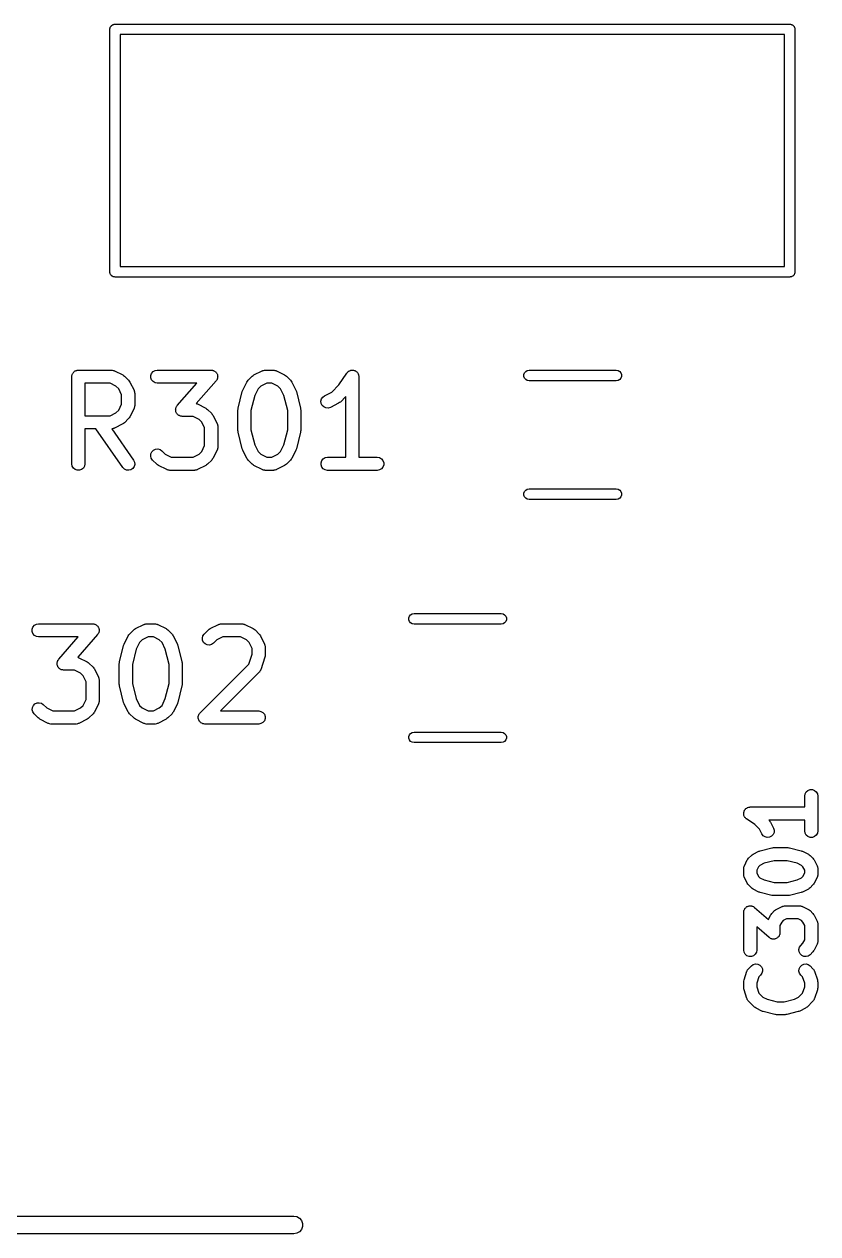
# Model space of a CAD drawing. Extents: x 142.1 to 238.7, y -137.2 to -60.7.
# Drawn here: x 222.35 to 231.45, y -74.71 to -60.84 of the extents above; entities that cross this region are included whole.
import ezdxf

# ---------------------------------------------------------------- set-up
doc = ezdxf.new("R2010")
doc.units = 0
doc.header["$MEASUREMENT"] = 0
doc.layers.add('BLACK', color=7, linetype='CONTINUOUS')

msp = doc.modelspace()

# ---------------------------------------------------------------- linework, layer by layer
at = {"layer": 'Black'}
for p, q in [((223.33, -60.9), (223.331, -60.8948)), ((223.33, -63.68), (223.33, -60.9)), ((223.331, -60.8896), (223.333, -60.8847)), ((223.331, -60.8948), (223.331, -60.8896)), ((223.333, -60.8847), (223.334, -60.8795)), ((223.334, -60.8795), (223.336, -60.8749)), ((223.336, -60.8749), (223.338, -60.87)), ((223.338, -60.87), (223.341, -60.866)), ((223.341, -60.866), (223.344, -60.8614)), ((223.344, -60.8614), (223.348, -60.8581)), ((223.348, -60.8581), (223.351, -60.854)), ((223.351, -60.854), (223.356, -60.8514)), ((223.356, -60.8514), (223.36, -60.848)), ((223.36, -60.848), (223.365, -60.8462)), ((223.365, -60.8462), (223.369, -60.8436)), ((223.369, -60.8436), (223.375, -60.8427)), ((223.375, -60.8427), (223.38, -60.8409)), ((223.38, -60.8409), (223.385, -60.8409)), ((223.385, -60.8409), (223.39, -60.84)), ((223.39, -60.84), (231.13, -60.84)), ((231.13, -60.84), (231.135, -60.8409)), ((231.135, -60.8409), (231.14, -60.8409)), ((231.14, -60.8409), (231.145, -60.8427)), ((231.145, -60.8427), (231.151, -60.8436)), ((231.151, -60.8436), (231.155, -60.8462)), ((231.155, -60.8462), (231.16, -60.848)), ((231.16, -60.848), (231.164, -60.8514)), ((231.164, -60.8514), (231.169, -60.854)), ((231.169, -60.854), (231.172, -60.8581)), ((231.172, -60.8581), (231.176, -60.8614)), ((231.176, -60.8614), (231.179, -60.866)), ((231.179, -60.866), (231.182, -60.87)), ((231.182, -60.87), (231.184, -60.8749)), ((231.184, -60.8749), (231.186, -60.8795)), ((231.186, -60.8795), (231.187, -60.8847)), ((231.187, -60.8847), (231.189, -60.8896)), ((231.189, -60.8896), (231.189, -60.8948)), ((231.189, -60.8948), (231.19, -60.9)), ((231.19, -60.9), (231.19, -63.68)), ((223.45, -60.96), (223.45, -63.62)), ((231.07, -60.96), (223.45, -60.96)), ((231.07, -63.62), (231.07, -60.96)), ((223.331, -63.6852), (223.33, -63.68)), ((223.45, -63.62), (231.07, -63.62)), ((231.19, -63.68), (231.189, -63.6852)), ((223.331, -63.6904), (223.331, -63.6852)), ((223.333, -63.6953), (223.331, -63.6904)), ((223.334, -63.7005), (223.333, -63.6953)), ((223.336, -63.7051), (223.334, -63.7005)), ((223.338, -63.71), (223.336, -63.7051)), ((223.341, -63.714), (223.338, -63.71)), ((223.344, -63.7186), (223.341, -63.714)), ((223.348, -63.7219), (223.344, -63.7186)), ((223.351, -63.726), (223.348, -63.7219)), ((223.356, -63.7286), (223.351, -63.726)), ((223.36, -63.732), (223.356, -63.7286)), ((223.365, -63.7338), (223.36, -63.732)), ((223.369, -63.7364), (223.365, -63.7338)), ((223.375, -63.7373), (223.369, -63.7364)), ((223.38, -63.7391), (223.375, -63.7373)), ((223.385, -63.7391), (223.38, -63.7391)), ((223.39, -63.74), (223.385, -63.7391)), ((231.13, -63.74), (223.39, -63.74)), ((231.135, -63.7391), (231.13, -63.74)), ((231.14, -63.7391), (231.135, -63.7391)), ((231.145, -63.7373), (231.14, -63.7391)), ((231.151, -63.7364), (231.145, -63.7373)), ((231.155, -63.7338), (231.151, -63.7364)), ((231.16, -63.732), (231.155, -63.7338)), ((231.164, -63.7286), (231.16, -63.732)), ((231.169, -63.726), (231.164, -63.7286)), ((231.172, -63.7219), (231.169, -63.726)), ((231.176, -63.7186), (231.172, -63.7219)), ((231.179, -63.714), (231.176, -63.7186)), ((231.182, -63.71), (231.179, -63.714)), ((231.184, -63.7051), (231.182, -63.71)), ((231.186, -63.7005), (231.184, -63.7051)), ((231.187, -63.6953), (231.186, -63.7005)), ((231.189, -63.6904), (231.187, -63.6953)), ((231.189, -63.6852), (231.189, -63.6904)), ((222.895, -64.8824), (222.896, -64.8759)), ((222.895, -65.8824), (222.895, -64.8824)), ((222.896, -64.8694), (222.898, -64.8632)), ((222.896, -64.8759), (222.896, -64.8694)), ((222.898, -64.8632), (222.899, -64.8567)), ((222.899, -64.8567), (222.902, -64.851)), ((222.902, -64.851), (222.905, -64.8449)), ((222.905, -64.8449), (222.909, -64.8399)), ((222.909, -64.8399), (222.912, -64.8342)), ((222.912, -64.8342), (222.917, -64.83)), ((222.917, -64.83), (222.921, -64.8249)), ((222.921, -64.8249), (222.927, -64.8216)), ((222.927, -64.8216), (222.932, -64.8174)), ((222.932, -64.8174), (222.938, -64.8152)), ((222.938, -64.8152), (222.944, -64.8119)), ((222.944, -64.8119), (222.95, -64.8108)), ((222.95, -64.8108), (222.956, -64.8085)), ((222.956, -64.8085), (222.963, -64.8085)), ((222.963, -64.8085), (222.97, -64.8074)), ((222.97, -64.8074), (223.35, -64.8074)), ((223.35, -64.8074), (223.355, -64.8081)), ((223.355, -64.8081), (223.359, -64.8079)), ((223.359, -64.8079), (223.367, -64.8104)), ((223.367, -64.8104), (223.376, -64.8119)), ((223.376, -64.8119), (223.38, -64.8141)), ((223.38, -64.8141), (223.384, -64.8153)), ((223.384, -64.8153), (223.479, -64.8629)), ((223.479, -64.8629), (223.489, -64.8701)), ((223.489, -64.8701), (223.499, -64.877)), ((223.499, -64.877), (223.546, -64.9246)), ((223.546, -64.9246), (223.553, -64.9344)), ((223.8, -64.8694), (223.809, -64.8449)), ((223.8, -64.8954), (223.8, -64.8694)), ((223.809, -64.9199), (223.8, -64.8954)), ((223.809, -64.8449), (223.826, -64.8249)), ((223.826, -64.9398), (223.809, -64.9199)), ((223.826, -64.8249), (223.849, -64.8119)), ((223.849, -64.8119), (223.874, -64.8074)), ((223.874, -64.8074), (224.493, -64.8074)), ((224.493, -64.8074), (224.501, -64.8087)), ((224.501, -64.8087), (224.508, -64.8088)), ((224.508, -64.8088), (224.513, -64.8109)), ((224.513, -64.8109), (224.519, -64.8119)), ((224.519, -64.8119), (224.525, -64.8156)), ((224.525, -64.8156), (224.532, -64.8182)), ((224.532, -64.8182), (224.537, -64.822)), ((224.537, -64.822), (224.542, -64.8249)), ((224.542, -64.8249), (224.546, -64.8305)), ((224.546, -64.8305), (224.552, -64.8354)), ((224.554, -64.9255), (224.55, -64.9318)), ((224.552, -64.8354), (224.555, -64.8404)), ((224.558, -64.9199), (224.554, -64.9255)), ((224.555, -64.8404), (224.558, -64.8449)), ((224.558, -64.8449), (224.561, -64.8518)), ((224.56, -64.9144), (224.558, -64.9199)), ((224.563, -64.9095), (224.56, -64.9144)), ((224.561, -64.8518), (224.564, -64.8582)), ((224.565, -64.9023), (224.563, -64.9095)), ((224.564, -64.8582), (224.565, -64.8639)), ((224.565, -64.8639), (224.567, -64.8694)), ((224.567, -64.8954), (224.565, -64.9023)), ((224.567, -64.8694), (224.567, -64.8767)), ((224.567, -64.8767), (224.568, -64.8839)), ((224.568, -64.8839), (224.567, -64.8896)), ((224.567, -64.8896), (224.567, -64.8954)), ((224.91, -64.9344), (224.916, -64.9246)), ((224.916, -64.9246), (224.964, -64.877)), ((224.964, -64.877), (224.974, -64.8701)), ((224.974, -64.8701), (224.984, -64.8629)), ((224.984, -64.8629), (225.079, -64.8153)), ((225.079, -64.8153), (225.083, -64.8141)), ((225.083, -64.8141), (225.087, -64.8119)), ((225.087, -64.8119), (225.095, -64.8104)), ((225.095, -64.8104), (225.104, -64.8079)), ((225.104, -64.8079), (225.108, -64.8081)), ((225.108, -64.8081), (225.112, -64.8074)), ((225.112, -64.8074), (225.208, -64.8074)), ((225.208, -64.8074), (225.212, -64.8081)), ((225.212, -64.8081), (225.216, -64.8079)), ((225.216, -64.8079), (225.225, -64.8104)), ((225.225, -64.8104), (225.233, -64.8119)), ((225.233, -64.8119), (225.237, -64.8141)), ((225.237, -64.8141), (225.241, -64.8153)), ((225.241, -64.8153), (225.336, -64.8629)), ((225.336, -64.8629), (225.346, -64.8701)), ((225.346, -64.8701), (225.356, -64.877)), ((225.356, -64.877), (225.404, -64.9246)), ((225.404, -64.9246), (225.41, -64.9344)), ((225.959, -64.9775), (226.05, -64.8408)), ((226.05, -64.8408), (226.053, -64.8378)), ((226.053, -64.8378), (226.055, -64.8342)), ((226.055, -64.8342), (226.062, -64.8284)), ((226.062, -64.8284), (226.068, -64.8219)), ((226.068, -64.8219), (226.072, -64.8201)), ((226.072, -64.8201), (226.075, -64.8174)), ((226.075, -64.8174), (226.083, -64.8144)), ((226.083, -64.8144), (226.091, -64.8104)), ((226.091, -64.8104), (226.095, -64.8099)), ((226.095, -64.8099), (226.099, -64.8085)), ((226.099, -64.8085), (226.108, -64.8085)), ((226.108, -64.8085), (226.117, -64.8075)), ((226.117, -64.8075), (226.121, -64.8085)), ((226.121, -64.8085), (226.125, -64.8085)), ((226.125, -64.8085), (226.134, -64.8116)), ((226.134, -64.8116), (226.143, -64.8137)), ((226.143, -64.8137), (226.146, -64.816)), ((226.146, -64.816), (226.15, -64.8174)), ((226.15, -64.8174), (226.157, -64.8232)), ((226.157, -64.8232), (226.164, -64.8281)), ((226.164, -64.8281), (226.167, -64.8315)), ((226.167, -64.8315), (226.17, -64.8342)), ((226.17, -64.8342), (226.174, -64.8419)), ((226.174, -64.8419), (226.18, -64.8491)), ((226.18, -64.8491), (226.181, -64.8531)), ((226.181, -64.8531), (226.183, -64.8567)), ((226.183, -64.8567), (226.184, -64.8655)), ((226.184, -64.8655), (226.187, -64.8741)), ((226.187, -64.8741), (226.187, -64.8783)), ((226.187, -64.8783), (226.187, -64.8824)), ((226.187, -64.8824), (226.187, -65.8074)), ((228.081, -64.8596), (228.088, -64.84)), ((228.081, -64.8804), (228.081, -64.8596)), ((228.088, -64.9), (228.081, -64.8804)), ((228.088, -64.84), (228.101, -64.824)), ((228.101, -64.916), (228.088, -64.9)), ((228.101, -64.824), (228.119, -64.8136)), ((228.119, -64.9264), (228.101, -64.916)), ((228.119, -64.8136), (228.14, -64.81)), ((228.14, -64.93), (228.119, -64.9264)), ((228.14, -64.81), (229.14, -64.81)), ((229.14, -64.93), (228.14, -64.93)), ((229.14, -64.81), (229.161, -64.8136)), ((229.161, -64.9264), (229.14, -64.93)), ((229.161, -64.8136), (229.179, -64.824)), ((229.179, -64.916), (229.161, -64.9264)), ((229.179, -64.824), (229.192, -64.84)), ((229.192, -64.9), (229.179, -64.916)), ((229.192, -64.84), (229.199, -64.8596)), ((229.199, -64.8804), (229.192, -64.9)), ((229.199, -64.8596), (229.199, -64.8804)), ((223.045, -64.9574), (223.045, -65.3312)), ((223.333, -64.9574), (223.045, -64.9574)), ((223.401, -64.9916), (223.333, -64.9574)), ((223.432, -65.022), (223.401, -64.9916)), ((223.466, -65.0906), (223.432, -65.022)), ((223.553, -64.9344), (223.56, -64.9441)), ((223.56, -64.9441), (223.608, -65.0393)), ((223.608, -65.0393), (223.609, -65.0435)), ((223.609, -65.0435), (223.611, -65.0472)), ((223.611, -65.0472), (223.613, -65.0559)), ((223.613, -65.0559), (223.615, -65.0643)), ((223.615, -65.0643), (223.615, -65.0686)), ((223.615, -65.0686), (223.616, -65.0729)), ((223.849, -64.9529), (223.826, -64.9398)), ((223.874, -64.9574), (223.849, -64.9529)), ((224.328, -64.9574), (223.874, -64.9574)), ((224.104, -65.2139), (224.328, -64.9574)), ((224.55, -64.9318), (224.322, -65.1918)), ((224.802, -65.2451), (224.849, -65.0547)), ((224.849, -65.0547), (224.852, -65.0472)), ((224.852, -65.0472), (224.855, -65.0393)), ((224.855, -65.0393), (224.902, -64.9441)), ((224.902, -64.9441), (224.91, -64.9344)), ((225.031, -65.022), (224.993, -65.099)), ((225.062, -64.9916), (225.031, -65.022)), ((225.13, -64.9574), (225.062, -64.9916)), ((225.19, -64.9574), (225.13, -64.9574)), ((225.258, -64.9916), (225.19, -64.9574)), ((225.289, -65.022), (225.258, -64.9916)), ((225.327, -65.099), (225.289, -65.022)), ((225.41, -64.9344), (225.418, -64.9441)), ((225.418, -64.9441), (225.465, -65.0393)), ((225.465, -65.0393), (225.468, -65.0472)), ((225.468, -65.0472), (225.471, -65.0547)), ((225.471, -65.0547), (225.518, -65.2451)), ((225.793, -65.101), (225.877, -65.0588)), ((225.877, -65.0588), (225.959, -64.9775)), ((223.432, -65.2665), (223.466, -65.198)), ((223.466, -65.198), (223.466, -65.0906)), ((223.616, -65.0729), (223.616, -65.2157)), ((224.322, -65.1918), (224.329, -65.1929)), ((224.329, -65.1929), (224.332, -65.195)), ((224.332, -65.195), (224.336, -65.1963)), ((224.336, -65.1963), (224.432, -65.2439)), ((224.993, -65.099), (224.949, -65.2726)), ((225.371, -65.2726), (225.327, -65.099)), ((225.752, -65.1636), (225.758, -65.1383)), ((225.755, -65.1895), (225.752, -65.1636)), ((225.766, -65.2128), (225.755, -65.1895)), ((225.758, -65.1383), (225.772, -65.1165)), ((225.772, -65.1165), (225.793, -65.101)), ((225.955, -65.1876), (225.86, -65.2352)), ((225.965, -65.1804), (225.955, -65.1876)), ((225.975, -65.1735), (225.965, -65.1804)), ((226.037, -65.1111), (225.975, -65.1735)), ((226.037, -65.8074), (226.037, -65.1111)), ((223.045, -65.3312), (223.333, -65.3312)), ((223.333, -65.3312), (223.401, -65.2969)), ((223.401, -65.2969), (223.432, -65.2665)), ((223.56, -65.3445), (223.553, -65.3542)), ((223.608, -65.2493), (223.56, -65.3445)), ((223.609, -65.2451), (223.608, -65.2493)), ((223.611, -65.2414), (223.609, -65.2451)), ((223.613, -65.2327), (223.611, -65.2414)), ((223.615, -65.2243), (223.613, -65.2327)), ((223.616, -65.2157), (223.615, -65.22)), ((223.615, -65.22), (223.615, -65.2243)), ((224.085, -65.2618), (224.086, -65.2561)), ((224.086, -65.269), (224.085, -65.2618)), ((224.086, -65.2503), (224.089, -65.2434)), ((224.086, -65.2561), (224.086, -65.2503)), ((224.086, -65.2764), (224.086, -65.269)), ((224.088, -65.2818), (224.086, -65.2764)), ((224.089, -65.2875), (224.088, -65.2818)), ((224.089, -65.2434), (224.09, -65.2362)), ((224.093, -65.2939), (224.089, -65.2875)), ((224.09, -65.2362), (224.093, -65.2313)), ((224.093, -65.2313), (224.095, -65.2258)), ((224.095, -65.3008), (224.093, -65.2939)), ((224.095, -65.2258), (224.1, -65.2202)), ((224.099, -65.3053), (224.095, -65.3008)), ((224.102, -65.3103), (224.099, -65.3053)), ((224.1, -65.2202), (224.104, -65.2139)), ((224.107, -65.3152), (224.102, -65.3103)), ((224.112, -65.3208), (224.107, -65.3152)), ((224.117, -65.3237), (224.112, -65.3208)), ((224.121, -65.3275), (224.117, -65.3237)), ((224.128, -65.3301), (224.121, -65.3275)), ((224.134, -65.3338), (224.128, -65.3301)), ((224.14, -65.3348), (224.134, -65.3338)), ((224.145, -65.3369), (224.14, -65.3348)), ((224.153, -65.3371), (224.145, -65.3369)), ((224.16, -65.3383), (224.153, -65.3371)), ((224.285, -65.3383), (224.16, -65.3383)), ((224.354, -65.3726), (224.285, -65.3383)), ((224.432, -65.2439), (224.441, -65.251)), ((224.441, -65.251), (224.451, -65.2579)), ((224.451, -65.2579), (224.499, -65.3055)), ((224.499, -65.3055), (224.506, -65.3154)), ((224.506, -65.3154), (224.513, -65.325)), ((224.513, -65.325), (224.56, -65.4203)), ((224.799, -65.2633), (224.801, -65.2543)), ((224.799, -65.5014), (224.799, -65.2633)), ((224.801, -65.2543), (224.802, -65.2451)), ((224.949, -65.2726), (224.949, -65.4922)), ((225.371, -65.4922), (225.371, -65.2726)), ((225.518, -65.2451), (225.519, -65.2543)), ((225.519, -65.2543), (225.521, -65.2633)), ((225.521, -65.2633), (225.521, -65.5014)), ((225.785, -65.2307), (225.766, -65.2128)), ((225.809, -65.241), (225.785, -65.2307)), ((225.835, -65.2426), (225.809, -65.241)), ((225.86, -65.2352), (225.835, -65.2426)), ((223.169, -65.4812), (223.045, -65.4812)), ((223.045, -65.4812), (223.045, -65.8824)), ((223.48, -65.9254), (223.169, -65.4812)), ((223.355, -65.4804), (223.352, -65.481)), ((223.352, -65.481), (223.602, -65.8394)), ((223.359, -65.4807), (223.355, -65.4804)), ((223.367, -65.4782), (223.359, -65.4807)), ((223.376, -65.4767), (223.367, -65.4782)), ((223.38, -65.4745), (223.376, -65.4767)), ((223.384, -65.4733), (223.38, -65.4745)), ((223.479, -65.4257), (223.384, -65.4733)), ((223.489, -65.4185), (223.479, -65.4257)), ((223.499, -65.4116), (223.489, -65.4185)), ((223.546, -65.364), (223.499, -65.4116)), ((223.553, -65.3542), (223.546, -65.364)), ((224.384, -65.403), (224.354, -65.3726)), ((224.418, -65.4715), (224.384, -65.403)), ((224.418, -65.6742), (224.418, -65.4715)), ((224.56, -65.4203), (224.562, -65.4244)), ((224.562, -65.4244), (224.564, -65.4282)), ((224.564, -65.4282), (224.565, -65.4368)), ((224.565, -65.4368), (224.568, -65.4452)), ((224.568, -65.4452), (224.568, -65.4496)), ((224.568, -65.4496), (224.568, -65.4538)), ((224.568, -65.4538), (224.568, -65.6919)), ((224.801, -65.5105), (224.799, -65.5014)), ((224.802, -65.5196), (224.801, -65.5105)), ((224.849, -65.7101), (224.802, -65.5196)), ((224.949, -65.4922), (224.993, -65.6657)), ((225.327, -65.6657), (225.371, -65.4922)), ((225.518, -65.5196), (225.471, -65.7101)), ((225.519, -65.5105), (225.518, -65.5196)), ((225.521, -65.5014), (225.519, -65.5105)), ((223.802, -65.7677), (223.813, -65.7441)), ((223.813, -65.7441), (223.831, -65.7257)), ((223.831, -65.7257), (223.855, -65.7147)), ((223.855, -65.7147), (223.881, -65.7124)), ((223.881, -65.7124), (223.906, -65.7192)), ((223.906, -65.7192), (223.927, -65.7341)), ((223.927, -65.7341), (223.966, -65.7731)), ((224.354, -65.7731), (224.384, -65.7427)), ((224.384, -65.7427), (224.418, -65.6742)), ((224.56, -65.7254), (224.513, -65.8207)), ((224.562, -65.7213), (224.56, -65.7254)), ((224.564, -65.7176), (224.562, -65.7213)), ((224.565, -65.7089), (224.564, -65.7176)), ((224.568, -65.7005), (224.565, -65.7089)), ((224.568, -65.6919), (224.568, -65.6962)), ((224.568, -65.6962), (224.568, -65.7005)), ((224.852, -65.7176), (224.849, -65.7101)), ((224.855, -65.7254), (224.852, -65.7176)), ((224.902, -65.8207), (224.855, -65.7254)), ((224.993, -65.6657), (225.031, -65.7427)), ((225.031, -65.7427), (225.062, -65.7731)), ((225.258, -65.7731), (225.289, -65.7427)), ((225.289, -65.7427), (225.327, -65.6657)), ((225.465, -65.7254), (225.418, -65.8207)), ((225.468, -65.7176), (225.465, -65.7254)), ((225.471, -65.7101), (225.468, -65.7176)), ((222.899, -65.908), (222.895, -65.8824)), ((223.045, -65.8824), (223.04, -65.908)), ((223.602, -65.8394), (223.613, -65.863)), ((223.616, -65.8889), (223.609, -65.9141)), ((223.613, -65.863), (223.616, -65.8889)), ((223.8, -65.7937), (223.802, -65.7677)), ((223.806, -65.8188), (223.8, -65.7937)), ((223.821, -65.8402), (223.806, -65.8188)), ((223.869, -65.8878), (223.821, -65.8402)), ((223.879, -65.8947), (223.869, -65.8878)), ((223.888, -65.9018), (223.879, -65.8947)), ((223.984, -65.9495), (223.888, -65.9018)), ((223.966, -65.7731), (224.035, -65.8074)), ((224.035, -65.8074), (224.285, -65.8074)), ((224.285, -65.8074), (224.354, -65.7731)), ((224.432, -65.9018), (224.336, -65.9495)), ((224.441, -65.8947), (224.432, -65.9018)), ((224.451, -65.8878), (224.441, -65.8947)), ((224.499, -65.8402), (224.451, -65.8878)), ((224.506, -65.8303), (224.499, -65.8402)), ((224.513, -65.8207), (224.506, -65.8303)), ((224.91, -65.8303), (224.902, -65.8207)), ((224.916, -65.8402), (224.91, -65.8303)), ((224.964, -65.8878), (224.916, -65.8402)), ((224.974, -65.8947), (224.964, -65.8878)), ((224.984, -65.9018), (224.974, -65.8947)), ((225.079, -65.9495), (224.984, -65.9018)), ((225.062, -65.7731), (225.13, -65.8074)), ((225.13, -65.8074), (225.19, -65.8074)), ((225.19, -65.8074), (225.258, -65.7731)), ((225.336, -65.9018), (225.241, -65.9495)), ((225.346, -65.8947), (225.336, -65.9018)), ((225.356, -65.8878), (225.346, -65.8947)), ((225.404, -65.8402), (225.356, -65.8878)), ((225.41, -65.8303), (225.404, -65.8402)), ((225.418, -65.8207), (225.41, -65.8303)), ((225.753, -65.8694), (225.762, -65.8449)), ((225.753, -65.8954), (225.753, -65.8694)), ((225.762, -65.9199), (225.753, -65.8954)), ((225.762, -65.8449), (225.778, -65.8249)), ((225.778, -65.8249), (225.801, -65.8119)), ((225.801, -65.8119), (225.827, -65.8074)), ((225.827, -65.8074), (226.037, -65.8074)), ((226.187, -65.8074), (226.398, -65.8074)), ((226.398, -65.8074), (226.424, -65.8119)), ((226.424, -65.8119), (226.446, -65.8249)), ((226.446, -65.8249), (226.463, -65.8449)), ((226.463, -65.8449), (226.472, -65.8694)), ((226.472, -65.8954), (226.463, -65.9199)), ((226.472, -65.8694), (226.472, -65.8954)), ((222.912, -65.9306), (222.899, -65.908)), ((222.932, -65.9473), (222.912, -65.9306)), ((222.956, -65.9562), (222.932, -65.9473)), ((222.983, -65.9562), (222.956, -65.9562)), ((223.007, -65.9473), (222.983, -65.9562)), ((223.027, -65.9306), (223.007, -65.9473)), ((223.04, -65.908), (223.027, -65.9306)), ((223.498, -65.9438), (223.48, -65.9254)), ((223.522, -65.9548), (223.498, -65.9438)), ((223.547, -65.9571), (223.522, -65.9548)), ((223.573, -65.9504), (223.547, -65.9571)), ((223.594, -65.9354), (223.573, -65.9504)), ((223.609, -65.9141), (223.594, -65.9354)), ((223.988, -65.9507), (223.984, -65.9495)), ((223.991, -65.9529), (223.988, -65.9507)), ((224, -65.9544), (223.991, -65.9529)), ((224.009, -65.9569), (224, -65.9544)), ((224.013, -65.9566), (224.009, -65.9569)), ((224.017, -65.9574), (224.013, -65.9566)), ((224.303, -65.9574), (224.017, -65.9574)), ((224.307, -65.9566), (224.303, -65.9574)), ((224.311, -65.9569), (224.307, -65.9566)), ((224.32, -65.9544), (224.311, -65.9569)), ((224.329, -65.9529), (224.32, -65.9544)), ((224.332, -65.9507), (224.329, -65.9529)), ((224.336, -65.9495), (224.332, -65.9507)), ((225.083, -65.9507), (225.079, -65.9495)), ((225.087, -65.9529), (225.083, -65.9507)), ((225.095, -65.9544), (225.087, -65.9529)), ((225.104, -65.9569), (225.095, -65.9544)), ((225.108, -65.9566), (225.104, -65.9569)), ((225.112, -65.9574), (225.108, -65.9566)), ((225.208, -65.9574), (225.112, -65.9574)), ((225.212, -65.9566), (225.208, -65.9574)), ((225.216, -65.9569), (225.212, -65.9566)), ((225.225, -65.9544), (225.216, -65.9569)), ((225.233, -65.9529), (225.225, -65.9544)), ((225.237, -65.9507), (225.233, -65.9529)), ((225.241, -65.9495), (225.237, -65.9507)), ((225.778, -65.9398), (225.762, -65.9199)), ((225.801, -65.9529), (225.778, -65.9398)), ((225.827, -65.9574), (225.801, -65.9529)), ((226.398, -65.9574), (225.827, -65.9574)), ((226.424, -65.9529), (226.398, -65.9574)), ((226.446, -65.9398), (226.424, -65.9529)), ((226.463, -65.9199), (226.446, -65.9398)), ((228.101, -66.184), (228.119, -66.1736)), ((228.119, -66.1736), (228.14, -66.17)), ((228.14, -66.17), (229.14, -66.17)), ((229.14, -66.17), (229.161, -66.1736)), ((229.161, -66.1736), (229.179, -66.184)), ((228.081, -66.2196), (228.088, -66.2)), ((228.081, -66.2404), (228.081, -66.2196)), ((228.088, -66.26), (228.081, -66.2404)), ((228.088, -66.2), (228.101, -66.184)), ((228.101, -66.276), (228.088, -66.26)), ((228.119, -66.2864), (228.101, -66.276)), ((228.14, -66.29), (228.119, -66.2864)), ((229.14, -66.29), (228.14, -66.29)), ((229.161, -66.2864), (229.14, -66.29)), ((229.179, -66.276), (229.161, -66.2864)), ((229.179, -66.184), (229.192, -66.2)), ((229.192, -66.26), (229.179, -66.276)), ((229.192, -66.2), (229.199, -66.2196)), ((229.199, -66.2404), (229.192, -66.26)), ((229.199, -66.2196), (229.199, -66.2404)), ((226.761, -67.6496), (226.768, -67.63)), ((226.761, -67.6704), (226.761, -67.6496)), ((226.768, -67.69), (226.761, -67.6704)), ((226.768, -67.63), (226.781, -67.614)), ((226.781, -67.706), (226.768, -67.69)), ((226.781, -67.614), (226.799, -67.6036)), ((226.799, -67.7164), (226.781, -67.706)), ((226.799, -67.6036), (226.82, -67.6)), ((226.82, -67.6), (227.82, -67.6)), ((227.82, -67.6), (227.841, -67.6036)), ((227.841, -67.6036), (227.859, -67.614)), ((227.859, -67.706), (227.841, -67.7164)), ((227.859, -67.614), (227.872, -67.63)), ((227.872, -67.69), (227.859, -67.706)), ((227.872, -67.63), (227.879, -67.6496)), ((227.879, -67.6704), (227.872, -67.69)), ((227.879, -67.6496), (227.879, -67.6704)), ((222.44, -67.7794), (222.449, -67.7549)), ((222.44, -67.8054), (222.44, -67.7794)), ((222.449, -67.8299), (222.44, -67.8054)), ((222.449, -67.7549), (222.466, -67.7349)), ((222.466, -67.8498), (222.449, -67.8299)), ((222.466, -67.7349), (222.489, -67.7219)), ((222.489, -67.7219), (222.514, -67.7174)), ((222.514, -67.7174), (223.133, -67.7174)), ((223.19, -67.8418), (222.962, -68.1018)), ((223.133, -67.7174), (223.141, -67.7187)), ((223.141, -67.7187), (223.148, -67.7188)), ((223.148, -67.7188), (223.153, -67.7209)), ((223.153, -67.7209), (223.159, -67.7219)), ((223.159, -67.7219), (223.165, -67.7256)), ((223.165, -67.7256), (223.172, -67.7282)), ((223.172, -67.7282), (223.177, -67.732)), ((223.177, -67.732), (223.182, -67.7349)), ((223.182, -67.7349), (223.186, -67.7405)), ((223.186, -67.7405), (223.192, -67.7454)), ((223.194, -67.8355), (223.19, -67.8418)), ((223.192, -67.7454), (223.195, -67.7504)), ((223.198, -67.8299), (223.194, -67.8355)), ((223.195, -67.7504), (223.198, -67.7549)), ((223.198, -67.7549), (223.201, -67.7618)), ((223.2, -67.8244), (223.198, -67.8299)), ((223.203, -67.8195), (223.2, -67.8244)), ((223.201, -67.7618), (223.204, -67.7682)), ((223.205, -67.8123), (223.203, -67.8195)), ((223.204, -67.7682), (223.205, -67.7739)), ((223.205, -67.7739), (223.207, -67.7794)), ((223.207, -67.8054), (223.205, -67.8123)), ((223.207, -67.7794), (223.207, -67.7867)), ((223.207, -67.7867), (223.208, -67.7939)), ((223.208, -67.7939), (223.207, -67.7996)), ((223.207, -67.7996), (223.207, -67.8054)), ((223.542, -67.8541), (223.55, -67.8444)), ((223.55, -67.8444), (223.556, -67.8346)), ((223.556, -67.8346), (223.604, -67.787)), ((223.604, -67.787), (223.614, -67.7801)), ((223.614, -67.7801), (223.624, -67.7729)), ((223.624, -67.7729), (223.719, -67.7253)), ((223.719, -67.7253), (223.723, -67.7241)), ((223.723, -67.7241), (223.727, -67.7219)), ((223.727, -67.7219), (223.735, -67.7204)), ((223.735, -67.7204), (223.744, -67.7179)), ((223.744, -67.7179), (223.748, -67.7181)), ((223.748, -67.7181), (223.752, -67.7174)), ((223.752, -67.7174), (223.848, -67.7174)), ((223.848, -67.7174), (223.852, -67.7181)), ((223.852, -67.7181), (223.856, -67.7179)), ((223.856, -67.7179), (223.865, -67.7204)), ((223.865, -67.7204), (223.873, -67.7219)), ((223.873, -67.7219), (223.877, -67.7241)), ((223.877, -67.7241), (223.881, -67.7253)), ((223.881, -67.7253), (223.976, -67.7729)), ((223.976, -67.7729), (223.986, -67.7801)), ((223.986, -67.7801), (223.996, -67.787)), ((223.996, -67.787), (224.044, -67.8346)), ((224.044, -67.8346), (224.05, -67.8444)), ((224.05, -67.8444), (224.058, -67.8541)), ((224.399, -67.8559), (224.414, -67.8346)), ((224.414, -67.8346), (224.461, -67.787)), ((224.461, -67.787), (224.471, -67.7801)), ((224.471, -67.7801), (224.481, -67.7729)), ((224.481, -67.7729), (224.576, -67.7253)), ((224.576, -67.7253), (224.58, -67.7241)), ((224.58, -67.7241), (224.584, -67.7219)), ((224.584, -67.7219), (224.593, -67.7204)), ((224.593, -67.7204), (224.601, -67.7179)), ((224.601, -67.7179), (224.605, -67.7181)), ((224.605, -67.7181), (224.61, -67.7174)), ((224.61, -67.7174), (224.848, -67.7174)), ((224.848, -67.7174), (224.852, -67.7181)), ((224.852, -67.7181), (224.856, -67.7179)), ((224.856, -67.7179), (224.865, -67.7204)), ((224.865, -67.7204), (224.873, -67.7219)), ((224.873, -67.7219), (224.877, -67.7241)), ((224.877, -67.7241), (224.881, -67.7253)), ((224.881, -67.7253), (224.976, -67.7729)), ((224.976, -67.7729), (224.986, -67.7801)), ((224.986, -67.7801), (224.996, -67.787)), ((224.996, -67.787), (225.044, -67.8346)), ((225.044, -67.8346), (225.05, -67.8444)), ((225.05, -67.8444), (225.058, -67.8541)), ((226.82, -67.72), (226.799, -67.7164)), ((227.82, -67.72), (226.82, -67.72)), ((227.841, -67.7164), (227.82, -67.72)), ((222.489, -67.8629), (222.466, -67.8498)), ((222.514, -67.8674), (222.489, -67.8629)), ((222.968, -67.8674), (222.514, -67.8674)), ((222.744, -68.1239), (222.968, -67.8674)), ((223.442, -68.1551), (223.489, -67.9647)), ((223.489, -67.9647), (223.492, -67.9572)), ((223.492, -67.9572), (223.495, -67.9493)), ((223.495, -67.9493), (223.542, -67.8541)), ((223.671, -67.932), (223.633, -68.009)), ((223.702, -67.9016), (223.671, -67.932)), ((223.77, -67.8674), (223.702, -67.9016)), ((223.83, -67.8674), (223.77, -67.8674)), ((223.898, -67.9016), (223.83, -67.8674)), ((223.929, -67.932), (223.898, -67.9016)), ((223.967, -68.009), (223.929, -67.932)), ((224.058, -67.8541), (224.105, -67.9493)), ((224.105, -67.9493), (224.108, -67.9572)), ((224.108, -67.9572), (224.111, -67.9647)), ((224.111, -67.9647), (224.158, -68.1551)), ((224.392, -67.8811), (224.399, -67.8559)), ((224.394, -67.907), (224.392, -67.8811)), ((224.405, -67.9306), (224.394, -67.907)), ((224.424, -67.9491), (224.405, -67.9306)), ((224.447, -67.9601), (224.424, -67.9491)), ((224.473, -67.9623), (224.447, -67.9601)), ((224.498, -67.9556), (224.473, -67.9623)), ((224.52, -67.9407), (224.498, -67.9556)), ((224.559, -67.9016), (224.52, -67.9407)), ((224.627, -67.8674), (224.559, -67.9016)), ((224.83, -67.8674), (224.627, -67.8674)), ((224.898, -67.9016), (224.83, -67.8674)), ((224.929, -67.932), (224.898, -67.9016)), ((224.963, -68.0006), (224.929, -67.932)), ((225.058, -67.8541), (225.105, -67.9493)), ((225.105, -67.9493), (225.106, -67.9535)), ((225.106, -67.9535), (225.109, -67.9572)), ((225.109, -67.9572), (225.11, -67.9659)), ((225.11, -67.9659), (225.113, -67.9743)), ((225.113, -67.9743), (225.112, -67.9786)), ((225.112, -67.9786), (225.113, -67.9829)), ((225.113, -67.9829), (225.113, -68.0781)), ((222.962, -68.1018), (222.969, -68.1029)), ((222.969, -68.1029), (222.972, -68.105)), ((222.972, -68.105), (222.976, -68.1063)), ((222.976, -68.1063), (223.072, -68.1539)), ((223.633, -68.009), (223.589, -68.1826)), ((224.011, -68.1826), (223.967, -68.009)), ((224.925, -68.1804), (224.963, -68.0659)), ((224.963, -68.0659), (224.963, -68.0006)), ((225.109, -68.1018), (225.062, -68.2447)), ((225.111, -68.0899), (225.109, -68.1018)), ((225.113, -68.0781), (225.111, -68.0899)), ((222.725, -68.1718), (222.726, -68.1661)), ((222.726, -68.179), (222.725, -68.1718)), ((222.726, -68.1603), (222.729, -68.1534)), ((222.726, -68.1661), (222.726, -68.1603)), ((222.726, -68.1864), (222.726, -68.179)), ((222.728, -68.1918), (222.726, -68.1864)), ((222.729, -68.1975), (222.728, -68.1918)), ((222.729, -68.1534), (222.73, -68.1462)), ((222.733, -68.2039), (222.729, -68.1975)), ((222.73, -68.1462), (222.733, -68.1413)), ((222.733, -68.1413), (222.735, -68.1358)), ((222.735, -68.2108), (222.733, -68.2039)), ((222.735, -68.1358), (222.74, -68.1302)), ((222.739, -68.2153), (222.735, -68.2108)), ((222.742, -68.2203), (222.739, -68.2153)), ((222.74, -68.1302), (222.744, -68.1239)), ((222.747, -68.2252), (222.742, -68.2203)), ((222.752, -68.2308), (222.747, -68.2252)), ((222.757, -68.2337), (222.752, -68.2308)), ((222.761, -68.2375), (222.757, -68.2337)), ((222.768, -68.2401), (222.761, -68.2375)), ((222.774, -68.2438), (222.768, -68.2401)), ((222.78, -68.2448), (222.774, -68.2438)), ((222.785, -68.2469), (222.78, -68.2448)), ((222.793, -68.2471), (222.785, -68.2469)), ((222.8, -68.2483), (222.793, -68.2471)), ((222.925, -68.2483), (222.8, -68.2483)), ((222.994, -68.2826), (222.925, -68.2483)), ((223.072, -68.1539), (223.081, -68.161)), ((223.081, -68.161), (223.091, -68.1679)), ((223.091, -68.1679), (223.139, -68.2155)), ((223.139, -68.2155), (223.146, -68.2254)), ((223.146, -68.2254), (223.153, -68.235)), ((223.153, -68.235), (223.2, -68.3303)), ((223.439, -68.1733), (223.441, -68.1643)), ((223.439, -68.4114), (223.439, -68.1733)), ((223.441, -68.1643), (223.442, -68.1551)), ((223.589, -68.1826), (223.589, -68.4022)), ((224.011, -68.4022), (224.011, -68.1826)), ((224.158, -68.1551), (224.159, -68.1643)), ((224.159, -68.1643), (224.161, -68.1733)), ((224.161, -68.1733), (224.161, -68.4114)), ((224.366, -68.7393), (224.925, -68.1804)), ((225.053, -68.2599), (225.049, -68.2676)), ((225.058, -68.2526), (225.053, -68.2599)), ((225.06, -68.2485), (225.058, -68.2526)), ((225.062, -68.2447), (225.06, -68.2485)), ((223.024, -68.313), (222.994, -68.2826)), ((223.058, -68.3815), (223.024, -68.313)), ((223.058, -68.5842), (223.058, -68.3815)), ((223.2, -68.3303), (223.202, -68.3344)), ((223.202, -68.3344), (223.204, -68.3382)), ((223.204, -68.3382), (223.205, -68.3468)), ((223.205, -68.3468), (223.208, -68.3552)), ((223.208, -68.3552), (223.208, -68.3596)), ((223.208, -68.3596), (223.208, -68.3638)), ((223.208, -68.3638), (223.208, -68.6019)), ((225.044, -68.274), (224.6, -68.7174)), ((225.046, -68.2704), (225.044, -68.274)), ((225.049, -68.2676), (225.046, -68.2704)), ((223.441, -68.4205), (223.439, -68.4114)), ((223.442, -68.4296), (223.441, -68.4205)), ((223.489, -68.6201), (223.442, -68.4296)), ((223.589, -68.4022), (223.633, -68.5757)), ((223.967, -68.5757), (224.011, -68.4022)), ((224.158, -68.4296), (224.111, -68.6201)), ((224.159, -68.4205), (224.158, -68.4296)), ((224.161, -68.4114), (224.159, -68.4205)), ((222.442, -68.6777), (222.453, -68.6541)), ((222.453, -68.6541), (222.471, -68.6357)), ((222.471, -68.6357), (222.495, -68.6247)), ((222.495, -68.6247), (222.521, -68.6224)), ((222.521, -68.6224), (222.546, -68.6292)), ((222.546, -68.6292), (222.567, -68.6441)), ((222.567, -68.6441), (222.606, -68.6831)), ((222.994, -68.6831), (223.024, -68.6527)), ((223.024, -68.6527), (223.058, -68.5842)), ((223.2, -68.6354), (223.153, -68.7307)), ((223.202, -68.6313), (223.2, -68.6354)), ((223.204, -68.6276), (223.202, -68.6313)), ((223.205, -68.6189), (223.204, -68.6276)), ((223.208, -68.6105), (223.205, -68.6189)), ((223.208, -68.6019), (223.208, -68.6062)), ((223.208, -68.6062), (223.208, -68.6105)), ((223.492, -68.6276), (223.489, -68.6201)), ((223.495, -68.6354), (223.492, -68.6276)), ((223.542, -68.7307), (223.495, -68.6354)), ((223.633, -68.5757), (223.671, -68.6527)), ((223.671, -68.6527), (223.702, -68.6831)), ((223.898, -68.6831), (223.929, -68.6527)), ((223.929, -68.6527), (223.967, -68.5757)), ((224.105, -68.6354), (224.058, -68.7307)), ((224.108, -68.6276), (224.105, -68.6354)), ((224.111, -68.6201), (224.108, -68.6276)), ((222.44, -68.7037), (222.442, -68.6777)), ((222.446, -68.7288), (222.44, -68.7037)), ((222.461, -68.7502), (222.446, -68.7288)), ((222.509, -68.7978), (222.461, -68.7502)), ((222.519, -68.8047), (222.509, -68.7978)), ((222.528, -68.8118), (222.519, -68.8047)), ((222.624, -68.8595), (222.528, -68.8118)), ((222.606, -68.6831), (222.675, -68.7174)), ((222.675, -68.7174), (222.925, -68.7174)), ((222.925, -68.7174), (222.994, -68.6831)), ((223.072, -68.8118), (222.976, -68.8595)), ((223.081, -68.8047), (223.072, -68.8118)), ((223.091, -68.7978), (223.081, -68.8047)), ((223.139, -68.7502), (223.091, -68.7978)), ((223.146, -68.7403), (223.139, -68.7502)), ((223.153, -68.7307), (223.146, -68.7403)), ((223.55, -68.7403), (223.542, -68.7307)), ((223.556, -68.7502), (223.55, -68.7403)), ((223.604, -68.7978), (223.556, -68.7502)), ((223.614, -68.8047), (223.604, -68.7978)), ((223.624, -68.8118), (223.614, -68.8047)), ((223.719, -68.8595), (223.624, -68.8118)), ((223.702, -68.6831), (223.77, -68.7174)), ((223.77, -68.7174), (223.83, -68.7174)), ((223.83, -68.7174), (223.898, -68.6831)), ((223.976, -68.8118), (223.881, -68.8595)), ((223.986, -68.8047), (223.976, -68.8118)), ((223.996, -68.7978), (223.986, -68.8047)), ((224.044, -68.7502), (223.996, -68.7978)), ((224.05, -68.7403), (224.044, -68.7502)), ((224.058, -68.7307), (224.05, -68.7403)), ((224.344, -68.7858), (224.345, -68.7827)), ((224.345, -68.7956), (224.344, -68.7858)), ((224.345, -68.7794), (224.349, -68.7701)), ((224.345, -68.7827), (224.345, -68.7794)), ((224.345, -68.8054), (224.345, -68.7956)), ((224.346, -68.8085), (224.345, -68.8054)), ((224.347, -68.8118), (224.346, -68.8085)), ((224.351, -68.8207), (224.347, -68.8118)), ((224.349, -68.7701), (224.351, -68.7607)), ((224.351, -68.7607), (224.353, -68.758)), ((224.353, -68.758), (224.354, -68.7549)), ((224.354, -68.7549), (224.36, -68.7474)), ((224.36, -68.7474), (224.366, -68.7393)), ((224.6, -68.7174), (225.038, -68.7174)), ((225.038, -68.7174), (225.064, -68.7219)), ((225.064, -68.7219), (225.086, -68.7349)), ((225.086, -68.7349), (225.103, -68.7549)), ((225.103, -68.7549), (225.112, -68.7794)), ((225.112, -68.8054), (225.103, -68.8299)), ((225.112, -68.7794), (225.112, -68.8054)), ((222.628, -68.8607), (222.624, -68.8595)), ((222.631, -68.8629), (222.628, -68.8607)), ((222.64, -68.8644), (222.631, -68.8629)), ((222.649, -68.8669), (222.64, -68.8644)), ((222.653, -68.8666), (222.649, -68.8669)), ((222.657, -68.8674), (222.653, -68.8666)), ((222.943, -68.8674), (222.657, -68.8674)), ((222.947, -68.8666), (222.943, -68.8674)), ((222.951, -68.8669), (222.947, -68.8666)), ((222.96, -68.8644), (222.951, -68.8669)), ((222.969, -68.8629), (222.96, -68.8644)), ((222.972, -68.8607), (222.969, -68.8629)), ((222.976, -68.8595), (222.972, -68.8607)), ((223.723, -68.8607), (223.719, -68.8595)), ((223.727, -68.8629), (223.723, -68.8607)), ((223.735, -68.8644), (223.727, -68.8629)), ((223.744, -68.8669), (223.735, -68.8644)), ((223.748, -68.8666), (223.744, -68.8669)), ((223.752, -68.8674), (223.748, -68.8666)), ((223.848, -68.8674), (223.752, -68.8674)), ((223.852, -68.8666), (223.848, -68.8674)), ((223.856, -68.8669), (223.852, -68.8666)), ((223.865, -68.8644), (223.856, -68.8669)), ((223.873, -68.8629), (223.865, -68.8644)), ((223.877, -68.8607), (223.873, -68.8629)), ((223.881, -68.8595), (223.877, -68.8607)), ((224.354, -68.8299), (224.351, -68.8207)), ((224.356, -68.8324), (224.354, -68.8299)), ((224.358, -68.8354), (224.356, -68.8324)), ((224.365, -68.8423), (224.358, -68.8354)), ((224.371, -68.8498), (224.365, -68.8423)), ((224.374, -68.8515), (224.371, -68.8498)), ((224.376, -68.8538), (224.374, -68.8515)), ((224.385, -68.858), (224.376, -68.8538)), ((224.393, -68.8629), (224.385, -68.858)), ((224.397, -68.8634), (224.393, -68.8629)), ((224.4, -68.8648), (224.397, -68.8634)), ((224.409, -68.8657), (224.4, -68.8648)), ((224.419, -68.8674), (224.409, -68.8657)), ((225.038, -68.8674), (224.419, -68.8674)), ((225.064, -68.8629), (225.038, -68.8674)), ((225.086, -68.8498), (225.064, -68.8629)), ((225.103, -68.8299), (225.086, -68.8498)), ((226.761, -69.0096), (226.768, -68.99)), ((226.761, -69.0304), (226.761, -69.0096)), ((226.768, -69.05), (226.761, -69.0304)), ((226.768, -68.99), (226.781, -68.974)), ((226.781, -69.066), (226.768, -69.05)), ((226.781, -68.974), (226.799, -68.9636)), ((226.799, -69.0764), (226.781, -69.066)), ((226.799, -68.9636), (226.82, -68.96)), ((226.82, -69.08), (226.799, -69.0764)), ((226.82, -68.96), (227.82, -68.96)), ((227.82, -69.08), (226.82, -69.08)), ((227.82, -68.96), (227.841, -68.9636)), ((227.841, -69.0764), (227.82, -69.08)), ((227.841, -68.9636), (227.859, -68.974)), ((227.859, -69.066), (227.841, -69.0764)), ((227.859, -68.974), (227.872, -68.99)), ((227.872, -69.05), (227.859, -69.066)), ((227.872, -68.99), (227.879, -69.0096)), ((227.879, -69.0304), (227.872, -69.05)), ((227.879, -69.0096), (227.879, -69.0304)), ((231.306, -69.6677), (231.319, -69.6451)), ((231.319, -69.6451), (231.339, -69.6284)), ((231.339, -69.6284), (231.364, -69.6195)), ((231.364, -69.6195), (231.39, -69.6195)), ((231.39, -69.6195), (231.414, -69.6284)), ((231.414, -69.6284), (231.434, -69.6451)), ((231.434, -69.6451), (231.447, -69.6677)), ((231.302, -69.6933), (231.306, -69.6677)), ((231.302, -69.8183), (231.302, -69.6933)), ((231.447, -69.6677), (231.452, -69.6933)), ((231.452, -69.6933), (231.452, -70.0933)), ((230.602, -69.8885), (230.603, -69.8845)), ((230.603, -69.8974), (230.602, -69.8885)), ((230.603, -69.8803), (230.606, -69.8719)), ((230.603, -69.8845), (230.603, -69.8803)), ((230.603, -69.9064), (230.603, -69.8974)), ((230.604, -69.9103), (230.603, -69.9064)), ((230.605, -69.9144), (230.604, -69.9103)), ((230.609, -69.9224), (230.605, -69.9144)), ((230.606, -69.8719), (230.608, -69.8632)), ((230.608, -69.8632), (230.61, -69.8597)), ((230.612, -69.9308), (230.609, -69.9224)), ((230.61, -69.8597), (230.612, -69.8558)), ((230.612, -69.8558), (230.617, -69.849)), ((230.617, -69.849), (230.622, -69.8415)), ((230.622, -69.8415), (230.626, -69.8391)), ((230.626, -69.8391), (230.628, -69.8359)), ((230.628, -69.8359), (230.636, -69.8314)), ((230.636, -69.8314), (230.643, -69.8261)), ((230.643, -69.8261), (230.647, -69.8249)), ((230.647, -69.8249), (230.651, -69.8229)), ((230.651, -69.8229), (230.66, -69.8213)), ((230.66, -69.8213), (230.668, -69.8188)), ((230.668, -69.8188), (230.673, -69.8191)), ((230.673, -69.8191), (230.677, -69.8183)), ((230.677, -69.8183), (231.302, -69.8183)), ((230.614, -69.934), (230.612, -69.9308)), ((230.616, -69.9377), (230.614, -69.934)), ((230.623, -69.9439), (230.616, -69.9377)), ((230.628, -69.9508), (230.623, -69.9439)), ((230.632, -69.9529), (230.628, -69.9508)), ((230.635, -69.9557), (230.632, -69.9529)), ((230.729, -70.0183), (230.635, -69.9557)), ((230.782, -70.0711), (230.729, -70.0183)), ((231.302, -69.9683), (230.891, -69.9683)), ((230.891, -69.9683), (230.896, -69.9736)), ((230.896, -69.9736), (230.903, -69.9835)), ((230.903, -69.9835), (230.91, -69.9931)), ((230.91, -69.9931), (230.944, -70.0598)), ((230.944, -70.0598), (230.951, -70.0848)), ((231.302, -70.0933), (231.302, -69.9683)), ((230.81, -70.1269), (230.782, -70.0711)), ((230.825, -70.1478), (230.81, -70.1269)), ((230.847, -70.1621), (230.825, -70.1478)), ((230.872, -70.1682), (230.847, -70.1621)), ((230.898, -70.1652), (230.872, -70.1682)), ((230.921, -70.1536), (230.898, -70.1652)), ((230.939, -70.1347), (230.921, -70.1536)), ((230.95, -70.1108), (230.939, -70.1347)), ((230.951, -70.0848), (230.95, -70.1108)), ((231.306, -70.119), (231.302, -70.0933)), ((231.319, -70.1415), (231.306, -70.119)), ((231.339, -70.1583), (231.319, -70.1415)), ((231.364, -70.1672), (231.339, -70.1583)), ((231.39, -70.1672), (231.364, -70.1672)), ((231.414, -70.1583), (231.39, -70.1672)), ((231.434, -70.1415), (231.414, -70.1583)), ((231.447, -70.119), (231.434, -70.1415)), ((231.452, -70.0933), (231.447, -70.119)), ((230.71, -70.3596), (230.776, -70.3263)), ((230.776, -70.3263), (230.784, -70.3239)), ((230.784, -70.3239), (230.792, -70.3206)), ((230.792, -70.3206), (230.925, -70.2872)), ((230.925, -70.2872), (230.934, -70.2866)), ((230.934, -70.2866), (230.943, -70.285)), ((230.943, -70.285), (231.11, -70.285)), ((231.11, -70.285), (231.119, -70.2866)), ((231.119, -70.2866), (231.128, -70.2872)), ((231.128, -70.2872), (231.262, -70.3206)), ((231.262, -70.3206), (231.269, -70.3239)), ((231.269, -70.3239), (231.277, -70.3263)), ((231.277, -70.3263), (231.344, -70.3596)), ((230.61, -70.4931), (230.643, -70.4265)), ((230.643, -70.4265), (230.65, -70.4168)), ((230.65, -70.4168), (230.657, -70.407)), ((230.657, -70.407), (230.69, -70.3736)), ((230.69, -70.3736), (230.7, -70.3667)), ((230.7, -70.3667), (230.71, -70.3596)), ((230.836, -70.4641), (230.788, -70.4883)), ((230.953, -70.435), (230.836, -70.4641)), ((231.101, -70.435), (230.953, -70.435)), ((231.217, -70.4641), (231.101, -70.435)), ((231.266, -70.4883), (231.217, -70.4641)), ((231.344, -70.3596), (231.353, -70.3667)), ((231.353, -70.3667), (231.363, -70.3736)), ((231.363, -70.3736), (231.396, -70.407)), ((231.396, -70.407), (231.403, -70.4168)), ((231.403, -70.4168), (231.41, -70.4265)), ((231.41, -70.4265), (231.444, -70.4931)), ((230.602, -70.5181), (230.605, -70.5097)), ((230.602, -70.5224), (230.602, -70.5181)), ((230.602, -70.5267), (230.602, -70.5224)), ((230.602, -70.5933), (230.602, -70.5267)), ((230.602, -70.5976), (230.602, -70.5933)), ((230.602, -70.6019), (230.602, -70.5976)), ((230.605, -70.6103), (230.602, -70.6019)), ((230.605, -70.5097), (230.606, -70.501)), ((230.606, -70.619), (230.605, -70.6103)), ((230.606, -70.501), (230.608, -70.4973)), ((230.608, -70.6227), (230.606, -70.619)), ((230.608, -70.4973), (230.61, -70.4931)), ((230.772, -70.5044), (230.752, -70.5444)), ((230.752, -70.5444), (230.752, -70.5756)), ((230.752, -70.5756), (230.772, -70.6156)), ((230.788, -70.4883), (230.772, -70.5044)), ((230.772, -70.6156), (230.788, -70.6317)), ((231.282, -70.5044), (231.266, -70.4883)), ((231.266, -70.6317), (231.282, -70.6156)), ((231.302, -70.5444), (231.282, -70.5044)), ((231.282, -70.6156), (231.302, -70.5756)), ((231.302, -70.5756), (231.302, -70.5444)), ((231.444, -70.4931), (231.445, -70.4973)), ((231.445, -70.4973), (231.447, -70.501)), ((231.447, -70.619), (231.445, -70.6227)), ((231.447, -70.501), (231.449, -70.5097)), ((231.449, -70.6103), (231.447, -70.619)), ((231.449, -70.5097), (231.451, -70.5181)), ((231.451, -70.6019), (231.449, -70.6103)), ((231.451, -70.5181), (231.451, -70.5224)), ((231.451, -70.5224), (231.452, -70.5267)), ((231.452, -70.5933), (231.451, -70.5976)), ((231.451, -70.5976), (231.451, -70.6019)), ((231.452, -70.5267), (231.452, -70.5933)), ((230.61, -70.6269), (230.608, -70.6227)), ((230.643, -70.6935), (230.61, -70.6269)), ((230.65, -70.7032), (230.643, -70.6935)), ((230.657, -70.713), (230.65, -70.7032)), ((230.69, -70.7464), (230.657, -70.713)), ((230.7, -70.7533), (230.69, -70.7464)), ((230.71, -70.7604), (230.7, -70.7533)), ((230.788, -70.6317), (230.836, -70.6559)), ((230.836, -70.6559), (230.953, -70.685)), ((230.953, -70.685), (231.101, -70.685)), ((231.101, -70.685), (231.217, -70.6559)), ((231.217, -70.6559), (231.266, -70.6317)), ((231.353, -70.7533), (231.344, -70.7604)), ((231.363, -70.7464), (231.353, -70.7533)), ((231.396, -70.713), (231.363, -70.7464)), ((231.403, -70.7032), (231.396, -70.713)), ((231.41, -70.6935), (231.403, -70.7032)), ((231.444, -70.6269), (231.41, -70.6935)), ((231.445, -70.6227), (231.444, -70.6269)), ((230.776, -70.7937), (230.71, -70.7604)), ((230.784, -70.7961), (230.776, -70.7937)), ((230.792, -70.7994), (230.784, -70.7961)), ((230.925, -70.8328), (230.792, -70.7994)), ((230.934, -70.8334), (230.925, -70.8328)), ((230.943, -70.835), (230.934, -70.8334)), ((231.11, -70.835), (230.943, -70.835)), ((231.119, -70.8334), (231.11, -70.835)), ((231.128, -70.8328), (231.119, -70.8334)), ((231.262, -70.7994), (231.128, -70.8328)), ((231.269, -70.7961), (231.262, -70.7994)), ((231.277, -70.7937), (231.269, -70.7961)), ((231.344, -70.7604), (231.277, -70.7937)), ((230.602, -71.0267), (230.603, -71.0194)), ((230.602, -71.46), (230.602, -71.0267)), ((230.603, -71.0121), (230.605, -71.0067)), ((230.603, -71.0194), (230.603, -71.0121)), ((230.605, -71.0067), (230.606, -71.001)), ((230.606, -71.001), (230.61, -70.9947)), ((230.61, -70.9947), (230.613, -70.9878)), ((230.613, -70.9878), (230.616, -70.9835)), ((230.616, -70.9835), (230.619, -70.9785)), ((230.619, -70.9785), (230.625, -70.9737)), ((230.625, -70.9737), (230.63, -70.9682)), ((230.63, -70.9682), (230.635, -70.9654)), ((230.635, -70.9654), (230.639, -70.9617)), ((230.639, -70.9617), (230.646, -70.9592)), ((230.646, -70.9592), (230.652, -70.9557)), ((230.652, -70.9557), (230.658, -70.9548)), ((230.658, -70.9548), (230.664, -70.9528)), ((230.664, -70.9528), (230.671, -70.9528)), ((230.671, -70.9528), (230.678, -70.9517)), ((230.678, -70.9517), (230.684, -70.9528)), ((230.684, -70.9528), (230.69, -70.9528)), ((230.69, -70.9528), (230.697, -70.9553)), ((230.697, -70.9553), (230.704, -70.9567)), ((230.704, -70.9567), (230.709, -70.9597)), ((230.709, -70.9597), (230.714, -70.9617)), ((230.714, -70.9617), (230.72, -70.9664)), ((230.72, -70.9664), (230.726, -70.9702)), ((230.726, -70.9702), (230.885, -71.1092)), ((230.924, -71.0403), (230.957, -71.007)), ((230.957, -71.007), (230.967, -71.0001)), ((230.967, -71.0001), (230.976, -70.9929)), ((230.976, -70.9929), (231.043, -70.9596)), ((231.043, -70.9596), (231.047, -70.9584)), ((231.047, -70.9584), (231.051, -70.9562)), ((231.051, -70.9562), (231.06, -70.9547)), ((231.06, -70.9547), (231.068, -70.9522)), ((231.068, -70.9522), (231.072, -70.9524)), ((231.072, -70.9524), (231.077, -70.9517)), ((231.077, -70.9517), (231.243, -70.9517)), ((231.243, -70.9517), (231.248, -70.9524)), ((231.248, -70.9524), (231.252, -70.9522)), ((231.252, -70.9522), (231.26, -70.9547)), ((231.26, -70.9547), (231.269, -70.9562)), ((231.269, -70.9562), (231.273, -70.9584)), ((231.273, -70.9584), (231.277, -70.9596)), ((231.277, -70.9596), (231.344, -70.9929)), ((231.344, -70.9929), (231.353, -71.0001)), ((231.353, -71.0001), (231.363, -71.007)), ((231.363, -71.007), (231.396, -71.0403)), ((230.885, -71.1092), (230.91, -71.0598)), ((230.91, -71.0598), (230.917, -71.0501)), ((230.917, -71.0501), (230.924, -71.0403)), ((231.038, -71.1378), (231.018, -71.1777)), ((231.054, -71.1216), (231.038, -71.1378)), ((231.094, -71.1017), (231.054, -71.1216)), ((231.226, -71.1017), (231.094, -71.1017)), ((231.266, -71.1216), (231.226, -71.1017)), ((231.282, -71.1378), (231.266, -71.1216)), ((231.302, -71.1777), (231.282, -71.1378)), ((231.396, -71.0403), (231.403, -71.0501)), ((231.403, -71.0501), (231.41, -71.0598)), ((231.41, -71.0598), (231.444, -71.1265)), ((231.444, -71.1265), (231.445, -71.1306)), ((231.445, -71.1306), (231.447, -71.1343)), ((231.447, -71.1343), (231.449, -71.143)), ((231.449, -71.143), (231.451, -71.1514)), ((231.451, -71.1514), (231.451, -71.1557)), ((231.451, -71.1557), (231.452, -71.16)), ((231.452, -71.16), (231.452, -71.36)), ((230.894, -71.3164), (230.752, -71.1919)), ((230.752, -71.1919), (230.752, -71.46)), ((230.995, -71.3129), (230.99, -71.3184)), ((231.001, -71.3082), (230.995, -71.3129)), ((231.004, -71.3032), (231.001, -71.3082)), ((231.007, -71.2988), (231.004, -71.3032)), ((231.01, -71.292), (231.007, -71.2988)), ((231.014, -71.2857), (231.01, -71.292)), ((231.015, -71.2799), (231.014, -71.2857)), ((231.017, -71.2745), (231.015, -71.2799)), ((231.018, -71.26), (231.017, -71.2672)), ((231.017, -71.2672), (231.017, -71.2745)), ((231.018, -71.1777), (231.018, -71.26)), ((231.302, -71.3423), (231.302, -71.1777)), ((230.9, -71.3202), (230.894, -71.3164)), ((230.906, -71.325), (230.9, -71.3202)), ((230.911, -71.3269), (230.906, -71.325)), ((230.916, -71.3299), (230.911, -71.3269)), ((230.923, -71.3314), (230.916, -71.3299)), ((230.93, -71.3339), (230.923, -71.3314)), ((230.936, -71.3339), (230.93, -71.3339)), ((230.942, -71.335), (230.936, -71.3339)), ((230.949, -71.3339), (230.942, -71.335)), ((230.956, -71.3339), (230.949, -71.3339)), ((230.962, -71.3319), (230.956, -71.3339)), ((230.968, -71.331), (230.962, -71.3319)), ((230.974, -71.3275), (230.968, -71.331)), ((230.981, -71.325), (230.974, -71.3275)), ((230.985, -71.3212), (230.981, -71.325)), ((230.99, -71.3184), (230.985, -71.3212)), ((231.235, -71.4535), (231.242, -71.4283)), ((231.242, -71.4283), (231.257, -71.407)), ((231.257, -71.407), (231.282, -71.3822)), ((231.282, -71.3822), (231.302, -71.3423)), ((231.444, -71.3935), (231.41, -71.4602)), ((231.445, -71.3894), (231.444, -71.3935)), ((231.447, -71.3857), (231.445, -71.3894)), ((231.449, -71.377), (231.447, -71.3857)), ((231.451, -71.3686), (231.449, -71.377)), ((231.452, -71.36), (231.451, -71.3643)), ((231.451, -71.3643), (231.451, -71.3686)), ((230.606, -71.4857), (230.602, -71.46)), ((230.619, -71.5082), (230.606, -71.4857)), ((230.639, -71.525), (230.619, -71.5082)), ((230.664, -71.5339), (230.639, -71.525)), ((230.69, -71.5339), (230.664, -71.5339)), ((230.714, -71.525), (230.69, -71.5339)), ((230.734, -71.5082), (230.714, -71.525)), ((230.747, -71.4857), (230.734, -71.5082)), ((230.752, -71.46), (230.747, -71.4857)), ((231.238, -71.4794), (231.235, -71.4535)), ((231.249, -71.503), (231.238, -71.4794)), ((231.267, -71.5214), (231.249, -71.503)), ((231.291, -71.5324), (231.267, -71.5214)), ((231.317, -71.5347), (231.291, -71.5324)), ((231.342, -71.528), (231.317, -71.5347)), ((231.363, -71.513), (231.342, -71.528)), ((231.396, -71.4797), (231.363, -71.513)), ((231.403, -71.4699), (231.396, -71.4797)), ((231.41, -71.4602), (231.403, -71.4699)), ((230.606, -71.8029), (230.639, -71.703)), ((230.639, -71.703), (230.641, -71.6991)), ((230.641, -71.6991), (230.642, -71.695)), ((230.642, -71.695), (230.647, -71.6878)), ((230.647, -71.6878), (230.651, -71.68)), ((230.651, -71.68), (230.654, -71.6772)), ((230.654, -71.6772), (230.657, -71.6736)), ((230.657, -71.6736), (230.69, -71.6403)), ((230.69, -71.6403), (230.712, -71.6254)), ((230.712, -71.6254), (230.737, -71.6186)), ((230.737, -71.6186), (230.763, -71.6209)), ((230.763, -71.6209), (230.786, -71.6319)), ((230.786, -71.6319), (230.805, -71.6503)), ((230.811, -71.725), (230.796, -71.7464)), ((230.805, -71.6503), (230.816, -71.6739)), ((230.818, -71.6999), (230.811, -71.725)), ((230.816, -71.6739), (230.818, -71.6999)), ((231.235, -71.6999), (231.238, -71.6739)), ((231.242, -71.725), (231.235, -71.6999)), ((231.238, -71.6739), (231.249, -71.6503)), ((231.257, -71.7464), (231.242, -71.725)), ((231.249, -71.6503), (231.267, -71.6319)), ((231.267, -71.6319), (231.291, -71.6209)), ((231.291, -71.6209), (231.317, -71.6186)), ((231.317, -71.6186), (231.342, -71.6254)), ((231.342, -71.6254), (231.363, -71.6403)), ((231.363, -71.6403), (231.396, -71.6736)), ((231.396, -71.6736), (231.399, -71.6772)), ((231.399, -71.6772), (231.402, -71.68)), ((231.402, -71.68), (231.406, -71.6878)), ((231.406, -71.6878), (231.411, -71.695)), ((231.411, -71.695), (231.412, -71.6991)), ((231.412, -71.6991), (231.414, -71.7029)), ((231.414, -71.7029), (231.448, -71.8029)), ((230.602, -71.8267), (230.604, -71.8148)), ((230.602, -71.8933), (230.602, -71.8267)), ((230.604, -71.8148), (230.606, -71.8029)), ((230.776, -71.7672), (230.752, -71.8388)), ((230.752, -71.8388), (230.752, -71.8812)), ((230.796, -71.7464), (230.776, -71.7672)), ((231.278, -71.7672), (231.257, -71.7464)), ((231.302, -71.8388), (231.278, -71.7672)), ((231.302, -71.8812), (231.302, -71.8388)), ((231.448, -71.8029), (231.45, -71.8148)), ((231.45, -71.8148), (231.452, -71.8267)), ((231.452, -71.8267), (231.452, -71.8933)), ((230.604, -71.9052), (230.602, -71.8933)), ((230.606, -71.9171), (230.604, -71.9052)), ((230.639, -72.017), (230.606, -71.9171)), ((230.752, -71.8812), (230.776, -71.9528)), ((230.776, -71.9528), (230.821, -71.9984)), ((230.821, -71.9984), (230.87, -72.0226)), ((231.184, -72.0226), (231.232, -71.9984)), ((231.232, -71.9984), (231.278, -71.9528)), ((231.278, -71.9528), (231.302, -71.8812)), ((231.448, -71.9171), (231.414, -72.0171)), ((231.45, -71.9052), (231.448, -71.9171)), ((231.452, -71.8933), (231.45, -71.9052)), ((230.641, -72.0209), (230.639, -72.017)), ((230.642, -72.025), (230.641, -72.0209)), ((230.647, -72.0322), (230.642, -72.025)), ((230.651, -72.04), (230.647, -72.0322)), ((230.654, -72.0428), (230.651, -72.04)), ((230.657, -72.0464), (230.654, -72.0428)), ((230.724, -72.113), (230.657, -72.0464)), ((230.733, -72.1199), (230.724, -72.113)), ((230.743, -72.1271), (230.733, -72.1199)), ((230.81, -72.1604), (230.743, -72.1271)), ((230.87, -72.0226), (230.986, -72.0517)), ((230.986, -72.0517), (231.067, -72.0517)), ((231.067, -72.0517), (231.184, -72.0226)), ((231.31, -72.1271), (231.244, -72.1604)), ((231.32, -72.1199), (231.31, -72.1271)), ((231.33, -72.113), (231.32, -72.1199)), ((231.396, -72.0464), (231.33, -72.113)), ((231.399, -72.0428), (231.396, -72.0464)), ((231.402, -72.04), (231.399, -72.0428)), ((231.406, -72.0322), (231.402, -72.04)), ((231.411, -72.025), (231.406, -72.0322)), ((231.412, -72.0209), (231.411, -72.025)), ((231.414, -72.0171), (231.412, -72.0209)), ((230.818, -72.1628), (230.81, -72.1604)), ((230.825, -72.1661), (230.818, -72.1628)), ((230.958, -72.1994), (230.825, -72.1661)), ((230.968, -72.2001), (230.958, -72.1994)), ((230.977, -72.2017), (230.968, -72.2001)), ((231.077, -72.2017), (230.977, -72.2017)), ((231.086, -72.2001), (231.077, -72.2017)), ((231.095, -72.1994), (231.086, -72.2001)), ((231.228, -72.1661), (231.095, -72.1994)), ((231.236, -72.1628), (231.228, -72.1661)), ((231.244, -72.1604), (231.236, -72.1628)), ((221.122, -74.511), (225.44, -74.511)), ((225.44, -74.511), (225.475, -74.5171)), ((225.475, -74.5171), (225.506, -74.5348)), ((225.506, -74.5348), (225.528, -74.5618)), ((225.528, -74.5618), (225.54, -74.595)), ((225.54, -74.6302), (225.528, -74.6634)), ((225.54, -74.595), (225.54, -74.6302)), ((225.44, -74.7142), (221.122, -74.7142)), ((225.475, -74.7081), (225.44, -74.7142)), ((225.506, -74.6904), (225.475, -74.7081)), ((225.528, -74.6634), (225.506, -74.6904))]:
    msp.add_line(p, q, dxfattribs=at)

doc.saveas('drawing.dxf')
